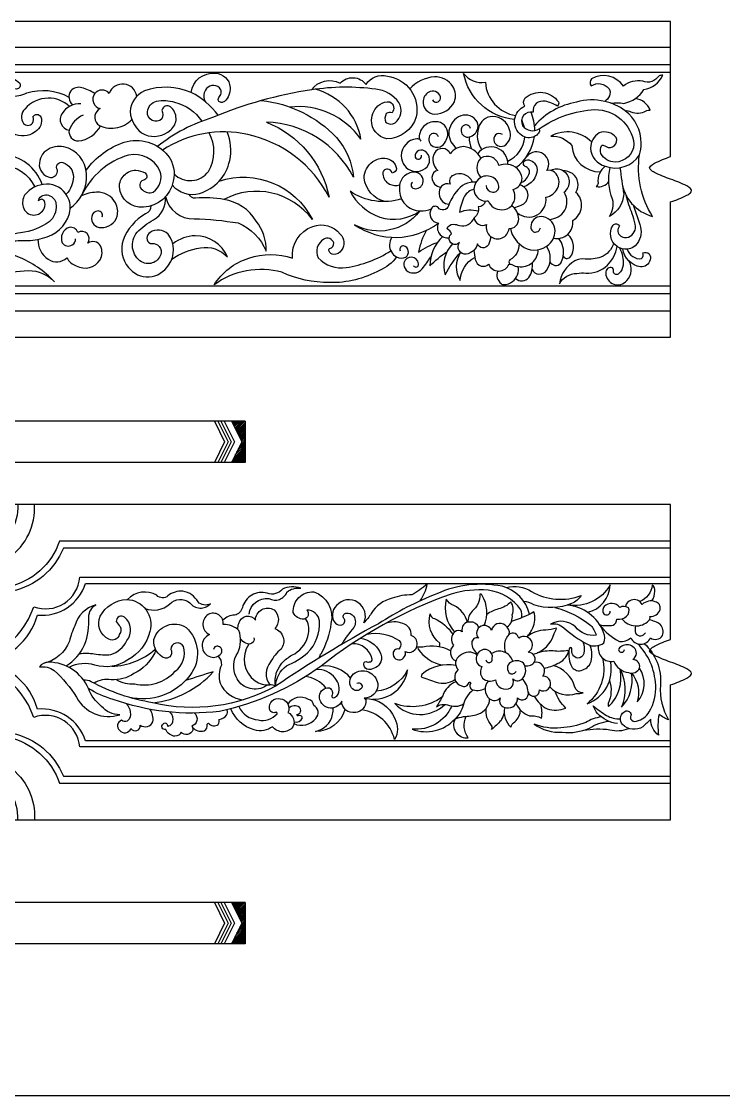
# Model space of a CAD drawing. Extents: x -66030 to 95157, y -13132 to 45879.
# Drawn here: x -49980 to -48867, y 1430 to 3132 of the extents above; entities that cross this region are included whole.
import ezdxf

# ---------------------------------------------------------------- set-up
doc = ezdxf.new("R2010")
doc.units = 0
doc.header["$LTSCALE"] = 100
doc.header["$MEASUREMENT"] = 0
for name, color, linetype in [('3', 11, 'CONTINUOUS'), ('4', 121, 'CONTINUOUS'), ('BH', 21, 'CONTINUOUS')]:
    doc.layers.add(name, color=color, linetype=linetype)

# ---------------------------------------------------------------- blocks, each defined once
blk = doc.blocks.new('A$C7E491CBE')
at = {"layer": '3'}
for points in [[(2450, 0), (2450, 214, 0.033865), (2475.6, 224.6, 0.043189), (2481.4, 228.7, 0.176583), (2483.3, 232, 0.176583), (2481.4, 235.3, 0.043189), (2475.6, 239.4, 0.033865), (2450, 250, -0.033865), (2424.4, 260.6, -0.043189), (2418.6, 264.7, -0.176583), (2416.7, 268, -0.176583), (2418.6, 271.3, -0.043189), (2424.4, 275.4, -0.033865), (2450, 286), (2450, 500)], [(2450, 40.9), (1121.2, 40.9, 0.172606), (1147, 116.8, 0.151147), (1223.6, 205.2, -0.177383), (1260.1, 250, -0.177383), (1223.6, 294.8, 0.151147), (1147, 383.2, 0.172606), (1121.2, 459.1), (2450, 459.1)], [(2450, 68.3), (1182.4, 68.3, 0.145583), (1191.6, 121.3, 0.140811), (1225.7, 141.2, 0.119568), (1273.3, 207.7, -0.062048), (1295.1, 250, -0.062048), (1273.3, 292.3, 0.119568), (1225.7, 358.8, 0.140811), (1191.6, 378.7, 0.145583), (1182.4, 431.7), (2450, 431.7)], [(2450, 80.4), (1198.6, 80.4, 0.155401), (1202.8, 110.3, 0.21807), (1293.8, 225.8, -0.191241), (1315.3, 250, -0.191241), (1293.8, 274.2, 0.21807), (1202.8, 389.7, 0.155401), (1198.6, 419.6), (2450, 419.6)], [(1497.2, 365.3, 0.209755), (1463.7, 378.3, 0.22705), (1426.7, 361.2, 0.36175), (1424.5, 338.6, 0.504282), (1438.6, 339.1, 0.244864), (1439.6, 349.1, -0.589341), (1452.2, 349.1, -0.359037), (1442.9, 325.2, -0.300473), (1408, 322.5, -0.488055), (1402.3, 339.1, -0.562011), (1363.4, 362.4, -0.250473), (1310.5, 368.4, -0.286479), (1303.8, 380.7, -0.53077), (1347.7, 385.7, -0.703955), (1374.4, 398, -0.494796), (1418.6, 402.3, -0.582582), (1413.3, 393, 0.018486), (1404, 394.1, 1.027094), (1404, 381.3, 0.11133), (1429.9, 386.7, -0.209867), (1496.5, 380.3)], [(1880.9, 391.6, -0.378208), (1926.2, 402.1, -0.476378), (1967.4, 400.1, -0.346466), (2001.2, 413.2, -0.211363), (2038.2, 391.1, -0.211363), (2046.8, 348.9, -0.329096), (2000.2, 314.1, -0.360263), (1976, 343.4, -0.236761), (1989.1, 368.6, -0.160488), (2004.9, 372.7, -0.492748), (2008.6, 355.3, 0.199162), (1999.5, 354, 0.261684), (1998.9, 339.9, 0.299022), (2013.6, 339.6, 0.375664), (2019.3, 371.4, 0.219131), (1982.9, 392.6, 0.07227), (1880.9, 391.6, 0.062271), (1724.3, 347.8, 0.093195), (1637, 302)], [(1690.1, 387.4, -0.40526), (1728.5, 418, -0.386802), (1752, 395.5, -0.236326), (1743, 373.2, -0.417224), (1733.3, 374.2, -0.234753), (1735.1, 381.4, 0.423953), (1735.1, 394.8, 0.483173), (1712.8, 391.3, 0.284916), (1713.1, 372.4, 0.284916)], [(2072.7, 375.9, 0.737959), (2085.3, 377.9, 0.295556), (2080.1, 387.4, 0.255894), (2069.2, 389.1, 0.298145), (2058.1, 374.5, 0.451227), (2076.1, 353.4, 0.284835), (2107.4, 372.6, 0.220402), (2105.1, 397, 0.260551), (2075.7, 412.2, 0.195619), (2036.6, 393.2)], [(2202.8, 344.8, -0.336042), (2122, 417.8, 0.279668), (2156.5, 403.7, 0.351889), (2204.3, 351, 0.439893)], [(2355.1, 370.6, -0.086344), (2375.9, 370.3, 0.214014), (2407.6, 392.3, 0.263697), (2437.4, 414.8, 0.07821), (2431.6, 414.1, -0.369362), (2405.7, 405.4, 0.220633), (2375.2, 397.6, 0.388352), (2324.5, 409.3, 0.325807), (2324, 398, -0.383615), (2352.5, 393.5, -0.200777), (2353.2, 382, -0.156232), (2345.5, 373.4)], [(1537.5, 385.7, 0.081947), (1517, 395.1, 0.266442), (1499.5, 390.3, 0.364717), (1502.2, 367.4, 0.32001)], [(1604.1, 381.6, 0.775739), (1560.4, 386.1, 0.475577), (1537.5, 385.7, 0.55843), (1546.2, 362.1, 0.504205), (1541.9, 337.3, 0.194924), (1570.4, 331.5, 0.16575), (1596.3, 344.5)], [(1733, 351.4, 0.118379), (1690.1, 387.4, 0.186928), (1616.1, 390.1, 0.280967), (1593.7, 357.5, 0.262089), (1616.6, 320.7, 0.283059), (1657.8, 328.1, 0.478651), (1657.5, 364.5, 0.55889), (1644, 359.3, -0.200507), (1644, 345.5, -0.687518), (1620.8, 356.8, -0.307833), (1635.5, 373.8, -0.13284), (1664.1, 371.9, -0.19288), (1707.1, 341.9)], [(1801.4, 374.6, -0.182777), (1920.5, 315.9, -0.158891), (1947.3, 253.2, 0.274222), (1809.4, 340.5, -0.256096), (1908.7, 221.7, 0.224362), (1779.8, 320.9, 0.201481), (1644.9, 296.2)], [(2241.7, 329.8, -0.141429), (2330.1, 360.5, -0.378914), (2391.9, 305.8, -0.402073), (2362.1, 277.3, -0.289123), (2339.6, 290.7, -0.214988), (2340.5, 303.1, -0.263235), (2343.1, 304.1, -0.071036), (2347.8, 301.7, 0.345173), (2360.8, 303.4, 0.303011), (2363.8, 316.4, 0.149965), (2351.5, 324.1, 0.154769), (2336.9, 323.4, 0.266955), (2323.2, 299.4, 0.331217), (2346.3, 270.7, 0.352338), (2400.6, 288.6, 0.068765), (2403.4, 307.2, 0.234258), (2377.9, 358.6, 0.101337), (2345.5, 373.4, 0.1279), (2300.7, 372.1, 0.173566), (2234.4, 334.8, 0.173566)], [(2377.9, 358.6, -0.232874), (2387.1, 356.6, 0.224646), (2411, 358.4, -0.162126), (2417.4, 359.3, 0.279895), (2394.1, 377.9)], [(1515.5, 369.4, 0.277493), (1485.7, 354.3, 0.536946), (1496.7, 327.7, 0.466256)], [(1519.3, 351.7, 0.198186), (1496.7, 327.7, 0.450825), (1511.7, 310.7, 0.257558), (1546.5, 334.7, 0.254353)], [(2082, 317.1, 0.661369), (2068.1, 318.9, 0.437967), (2073.7, 302.1, 0.288543), (2088.1, 303.3, 0.192091), (2097, 322.3, 0.414214), (2078.1, 341.2, 0.470416), (2051.8, 313.4)], [(2132.9, 330.4, 0.42515), (2123.6, 335.9, 0.376929), (2118.1, 326.6, 0.482648), (2131, 317.1, 0.27912), (2144.3, 330.5, 0.256662), (2141.4, 343.7, 0.375436), (2113.8, 348.8, 0.252641), (2098.3, 322.8, 0.230324), (2110.9, 299.2)], [(2183.4, 320.7, 0.36546), (2172.4, 320.2, 0.296593), (2170.3, 309.4, 0.493499), (2188.8, 304.6, 0.31393), (2194.9, 328.5, 0.325933), (2168.2, 349.5, 0.354202), (2145.6, 331.2, 0.243103), (2150.8, 296.8)], [(1660.3, 241, 0.292992), (1703.5, 227.6, 0.275345), (1751.3, 279.8, 0.155145), (1747.1, 325)], [(1663.3, 258.4, 0.459258), (1717.7, 262.4, 0.267275), (1718.6, 323.5)], [(2324.9, 308.9, 0.335662), (2260.1, 318.3, -0.241326), (2293.6, 303.4, 0.407497), (2338.7, 261.9, 0.407497)], [(1523.9, 264.5, -0.153898), (1584.1, 308.6, -0.311098), (1653.1, 287.7, -0.238113), (1661.8, 246.8, -0.338557), (1614.6, 205.5, -0.411987), (1576.5, 237.8, -0.42), (1602.7, 264.3, -0.126865), (1617.1, 260, -0.761404), (1614.5, 248.7, 0.673411), (1613.1, 233.4, 0.310779), (1630, 229.6, 0.333581), (1640.8, 263.5, 0.339272), (1591.2, 288.4, 0.214229), (1517, 224.9)], [(2054.5, 310.3, 0.32349), (2049.5, 313.9, 0.061516), (2047.6, 313.9, 0.385569), (2023.1, 287.3, 0.351766), (2041.8, 262.8, 0.179807), (2057.3, 265, 0.557421), (2063, 292.4, 0.289761), (2051, 295.8, 0.369821), (2045.1, 285.1, 0.408059), (2051.6, 281.8, 0.408059), (2055.1, 288.2)], [(1498.5, 204.1, 0.225814), (1524.5, 251.1, 0.325711), (1495.8, 299.2, 0.193316), (1467, 299, 0.291131), (1449.7, 275.6, 0.412808), (1467.6, 252.7, 0.423518), (1478.7, 264.4, -0.358878), (1478.7, 273.7, -0.298432), (1487, 276.6, -0.312419), (1503.8, 253.8, -0.173598), (1492.8, 226.8)], [(2149.5, 283.4, 0.248745), (2122.1, 301.8, 0.253473), (2100.8, 290.2, 0.651259), (2075.8, 291.2, 0.361953), (2081.2, 264.1, 0.354479), (2071.8, 252.6, 0.363662), (2085.8, 237.4)], [(2207.2, 196.9, 0.313904), (2238.4, 193.5, 0.313904), (2252.4, 221.6, 0.239774), (2270.8, 235.5, 0.342253), (2265.9, 261.4, 0.217269), (2254, 263.8, 0.92889), (2222.1, 286.3, 0.905732)], [(1454.3, 241.6, 0.305898), (1390.8, 289, 0.218713), (1360.2, 275.3, 0.325289), (1359.4, 238.7, 0.345598), (1386.1, 233.1, 0.314608), (1396.7, 248.2, 0.394525), (1390, 258.8, 0.403269), (1384.1, 254.8, -0.90204), (1373.3, 257.2, -0.373139), (1390.7, 272.7, -0.265554), (1442.7, 237.9)], [(1997.3, 214.5, -0.314524), (1964.4, 252.2, -0.248116), (1978, 277.9, -0.147104), (1997, 283.6, -0.330884), (2015.7, 267.1, -0.398133), (2008.8, 259.8, 0.384185), (2001.1, 265.9, 0.472474), (1993.9, 258.1, 0.276678), (2004.6, 242.4, 0.191558), (2020.5, 241)], [(2157.5, 240.1, 0.409428), (2168.2, 229.6, 0.481982), (2177.8, 239.1, 0.255704), (2168.7, 252.8, 0.231433), (2149.2, 253, 0.238373), (2138.4, 234.1, 0.392482), (2156.3, 215.5, 0.052112), (2160.7, 215.8, 0.294548), (2182.6, 201.6, 0.242819), (2197.8, 208.1, 0.183971), (2203.3, 222.7, 0.105826), (2200.3, 233.8, 0.349203), (2214.6, 251.7, 0.347003), (2192.1, 273.5, 0.129255), (2177.7, 271.9, 0.514385), (2149.5, 283.4, 0.419617), (2149.2, 253)], [(2213.3, 244.9, 0.244728), (2226.1, 260.2, 0.231468), (2225, 266.6, 0.132524), (2219.5, 270.3, -0.416961), (2217.6, 277.4, -0.329431), (2225.3, 280.6, -0.352245), (2238.3, 265.3, -0.328002), (2217, 238.2, -0.328002)], [(2372.5, 247.4, 0.308176), (2421.3, 191.1, -0.177056), (2400.6, 288.6)], [(2041.1, 245.5, 0.310436), (2039.1, 239.1, 0.324482), (2045.4, 234.9, 0.388075), (2058, 246.4, 0.449061), (2041.2, 261.2, 0.400479), (2020.2, 234.5, 0.417587), (2053.2, 199.9, 0.107655), (2070.9, 203.2)], [(2136.2, 245.7, 0.421167), (2105.3, 256.2, 0.454814), (2100.9, 242.3, 0.288072), (2086.9, 238.9, 0.388338), (2088.5, 214.8, 0.190203), (2099, 210.5)], [(2257.4, 186.4, 0.255324), (2282.2, 200.8, 0.275103), (2281.3, 229.5, 0.566487), (2278.7, 263.7, 0.240235), (2260.2, 263.9)], [(2264.5, 156.8, 0.248966), (2287.1, 162.7, 0.248966), (2294.8, 184.7, 0.506287), (2300, 229.2, 0.39257), (2294.6, 258.9, 0.138478), (2278.7, 263.7)], [(2346.3, 270.7, 0.263348), (2335.1, 243.9, -0.102979), (2332.1, 238.4, 0.307013), (2352.1, 246.5, 0.307013)], [(2369.7, 268.4, 0.005582), (2375.6, 226.4, -0.252846), (2353.1, 191.1, 0.203581), (2358.1, 218.2, -0.155125), (2354.3, 268.5)], [(1393.5, 149.8, -0.067149), (1423.7, 152.8, 0.088336), (1454.8, 156.8, 0.280304), (1497.4, 195.7, 0.213829), (1493.6, 223.2, 0.29063), (1460.8, 242.2, 0.223376), (1426.3, 224.9, 0.190673), (1424, 206.3, 0.339882), (1441, 193.2, 0.285162), (1457.5, 203.7, 0.203136), (1457.3, 216.1, 0.528548), (1448.4, 215.6, -0.157611), (1449.6, 219.4, -0.407134), (1466.5, 223.5, -0.330478), (1476.1, 208.7, -0.236274), (1465.4, 182.5, -0.121002), (1419.9, 165, 0.101386), (1403.2, 160.8, 0.101386)], [(1734.6, 247.1, -0.370783), (1882.3, 186.1, 0.373365), (1742.2, 217.8, 0.373365)], [(2142, 245.5, 0.270519), (2110.2, 230.2, 0.095038), (2098.1, 207.9, -0.615046), (2081.4, 205.1, 0.550272), (2070.9, 203.2, 0.547076), (2081.9, 180.4, 0.276136), (2083.6, 163.6, 0.276136), (2099.1, 157.2)], [(2224.1, 224.6, 0.362538), (2210.9, 240.7, 0.362538)], [(1549.3, 190.2, 0.489145), (1543, 199.8, 0.377535), (1532.7, 190.9, 0.494993), (1547.9, 173.6, 0.349411), (1572.8, 191.3, 0.196399), (1570.2, 212.6, 0.305333), (1540.1, 229.3, 0.116531), (1516.3, 223.6)], [(1626.6, 207.7, -0.306271), (1617.8, 195, 0.170756), (1582.3, 153.7, 0.261932), (1590.9, 110.3, 0.53086), (1654.3, 114.1, 0.342496), (1653.7, 162.9, 0.352202), (1625.2, 165.6, 0.611479), (1625.6, 148, -0.177484), (1636.8, 146, -0.276156), (1642.6, 133.4, -0.515847), (1611.8, 119, -0.452192), (1604.5, 166, -0.067619), (1630.6, 185.7, 0.298422), (1649.6, 222.5, 0.298422)], [(1649.6, 222.5, 0.356732), (1694.8, 187.3, -0.036622), (1764.8, 180.7, -0.196882), (1809.1, 136.1, 0.181087), (1793.2, 183.8, 0.22499), (1742.2, 217.8, 0.065241), (1697.1, 220, -0.356926), (1687.1, 226.4)], [(2023.6, 218.8, -0.113237), (1981.4, 215.6, -0.118104), (1942, 231, 0.185171), (1989.1, 189.8, 0.230813), (2053.2, 199.9, 0.230813)], [(2138.4, 234.1, 0.216198), (2123.4, 223.1, 0.080722), (2115.4, 197.7, -0.092232), (2130.1, 201.5, -0.060408), (2145.4, 199.8)], [(2390.4, 209.4), (2401.3, 178.1, -0.240866), (2397, 148, -0.404712), (2365.1, 143.4, -0.400217), (2358.7, 177.4, -0.503992), (2369.1, 176, 0.470796), (2371.2, 159.7, 0.221307), (2383.2, 158.1, 0.360787), (2394, 179, 0.02112), (2389.1, 195.1, -0.02368), (2379.6, 224.3)], [(2156.3, 215.5, -0.407981), (2145, 206.5, -0.326877), (2138.5, 189.1, 0.502233), (2158.3, 178.2, 0.298284), (2164.6, 159.4, 0.581413), (2194, 171.7, 0.423655), (2209.2, 187, 0.254275), (2197.8, 208.1)], [(2052.2, 199.2, -0.368098), (1949.3, 177.9, 0.320055), (2081.9, 180.4, 0.320055)], [(2164.6, 159.4, -0.117743), (2161.2, 146.1, -0.650451), (2143.9, 147.9, -0.321176), (2126.2, 131.3, -0.294868), (2114.8, 136.9, -0.294868), (2115.3, 149.6, -0.330388), (2104.2, 147.7, -0.315747), (2099.1, 157.2, -0.196002), (2102.5, 163.4, 0.286773), (2095.8, 171.2, -0.405479), (2105.9, 178.6, -0.102972), (2115.3, 176.5, 0.187127), (2129.3, 178.3, 0.164907), (2138.5, 189.1, 0.164907)], [(2196.1, 171.8, 0.208016), (2218, 141.7, 0.317426), (2257, 146.6, 0.266051), (2266.5, 171.9, 0.342043), (2244.8, 191, 0.414214), (2228.5, 174.7, 0.256455), (2231.4, 167.7, 0.272893), (2237.7, 166.5, 0.296646), (2243.6, 173.2)], [(1447.5, 154.9, 0.264551), (1463.9, 123.1, 0.344214), (1493.3, 125.5, 0.186116), (1508.1, 112.7, 0.385819), (1546.1, 122.1, 0.247055), (1546.5, 144.4, 0.43614), (1526.6, 148.9, 0.805694), (1510.6, 165.8, 0.370846), (1497, 173.8, 0.43187), (1485.9, 149.5, 0.412863), (1501.9, 146, 0.260329), (1507.1, 155.5)], [(2015.6, 126.9, -0.141287), (1988.8, 105.6, -0.131141), (1909.6, 86.2, -0.106516), (1834.1, 102.5, 0.230853), (1726.5, 82.5, -0.175263), (1781.5, 124.9, -0.165158), (1850.9, 125, -0.350688), (1882.8, 175, -0.330995), (1926.6, 163.1, -0.362097), (1928.5, 137.5, -0.22463), (1915.8, 130.5, -0.295661), (1908.7, 135.9, -0.394619), (1909.7, 140.5, 0.380484), (1916.4, 149, 0.491497), (1900.3, 154.8, 0.39506), (1891.5, 125.5, 0.245746), (1936.1, 109.9, 0.098508), (2006.6, 136.4, 0.136113)], [(1659.3, 123, -0.111236), (1704.9, 141.4, -0.25305), (1747.8, 126.8, 0.299045), (1696.7, 160.4, 0.16281), (1661.4, 147.8, 0.16281)], [(2008.2, 158, 0.134627), (2004.5, 145.9, 0.270429), (2015.6, 126.9, 0.212283), (2030.2, 126.5, 0.650205), (2026.8, 144.4, 0.568329), (2021.4, 136.8, 0.485808)], [(2063.2, 169.2, 0.091144), (2050.7, 134.7, -0.06894), (2080.6, 149.9)], [(2088.8, 159.1, 0.20791), (2068.4, 112.8, -0.045636), (2095.5, 135.1, -0.045636)], [(2258.9, 119.3, 0.545993), (2275.8, 117, 0.093011), (2279.9, 128, 0.213493), (2272.8, 156.2)], [(2279.9, 128, 0.460342), (2290.4, 126.1, 0.39827), (2287.1, 162.7)], [(2104.2, 147.7, 0.268247), (2092.6, 98.6, -0.0657), (2117.1, 134.1, 0.051287)], [(2138.3, 137.3, 0.043317), (2140.5, 123, 0.290708), (2149.8, 112.5, 0.250267), (2161.6, 115.2, 0.67793), (2193.9, 115.6, -0.141918), (2199.5, 114.5, 0.125185), (2208.6, 111.5, 0.453776), (2240.3, 138.4, 0.453776)], [(2209.8, 147.9, -0.290504), (2195.4, 122.5, 0.362048), (2194.8, 115.6, 0.283572)], [(2230.5, 107, 0.277656), (2241.4, 99.7, 0.267805), (2253.3, 105.5, 0.311246), (2253.5, 143.8)], [(2359.5, 149, -0.244753), (2339.4, 126.5, -0.10343), (2314.7, 123.5, 0.134918), (2298.1, 120.8, 0.229389), (2273.7, 84.2, -0.264587), (2301.3, 100.9, -0.074621), (2315.8, 101.2, 0.211206), (2349.7, 113.9, 0.159901), (2365.1, 143.4, 0.17834)], [(2369.3, 141, -0.130692), (2374.9, 113.7, -0.153132), (2368.1, 100.5, -0.547115), (2359.5, 102.5, 0.173293), (2358, 109.7, 0.576471), (2347.3, 101.1, 0.702878), (2380.5, 89.6, 0.349162), (2383.6, 120.8, 0.36717)], [(2381.3, 139.2, 0.364408), (2404, 124.2, 0.305506), (2405.8, 133.5, -0.2928), (2415.9, 131.6, -0.249496), (2417.5, 122.3, -0.39137), (2402.1, 111.1, -0.322122), (2374.2, 139.5)], [(1415.6, 127.2, 0.133349), (1364.5, 134.5, 0.129841), (1316.7, 114.9, -0.191306), (1271.4, 114.1, -0.105739), (1267.3, 110, 0.16445), (1295.5, 92, 0.147007), (1329, 92.5, -0.036975), (1432.4, 105.3, -0.205972), (1473.7, 87.6, 0.105828), (1415.6, 127.2, 0.105828)], [(2042.7, 113, 0.387119), (2048, 111, 0.298954), (2050.4, 116.1, 0.837144), (2027.4, 117.8, 0.480044), (2042.8, 101.5, 0.247906), (2056.4, 108.3, 0.03628), (2070.2, 127.3, 0.040591)], [(2117.1, 134.1, 0.29315), (2116.7, 89.3, -0.272206), (2139.8, 126.1)], [(2175.6, 104.6, 0.315009), (2181.2, 84.7, 0.204326), (2185.9, 83.1, 0.171415), (2199.4, 87.8, 0.287873), (2208.6, 111.5)], [(2204.4, 92.9, 0.443699), (2225.2, 94.3, 0.184124), (2230.9, 118)]]:
    blk.add_lwpolyline(points, format="xyb", dxfattribs=at)
blk.add_lwpolyline([(2241.7, 329.8, -0.301285), (2240.6, 322.9, -0.155236), (2234.1, 317.7, -0.291072), (2213.6, 319.9, -0.589672), (2219.1, 366, -0.393928), (2219.7, 378.8, -0.449512), (2272.2, 372.6, -0.356794), (2270.5, 365.8, 0.092522), (2251.2, 373.7, 0.212921), (2237, 370, 0.268152), (2232.3, 356.1, 0.295967), (2217, 350.9, 0.295967), (2215.5, 334.7, 0.182029), (2227.7, 327.3, 0.182029)], format="xyb", close=True, dxfattribs=at)
for centre, radius, start, end in [((1861.5, 296.7), 99.2, 9.6229, 75.1267), ((1860, 244.1), 121, 34.8795, 96.4248), ((2171.3, 322), 48, 11.7647, 27.2561), ((2161.3, 327.5), 73.4, 359.8448, 23.3723), ((2170.7, 314.7), 39.8, 176.5739, 204.6528), ((2171.3, 322), 48, 295.2612, 353.8017), ((2161.3, 327.5), 73.4, 306.3617, 352.3714), ((2165.5, 274.6), 26.6, 357.82, 143.1789), ((2207.2, 224.6), 16.9, 290.0822, 0.4807), ((2185.1, 274.4), 71.3, 283.3936, 293.0766)]:
    blk.add_arc(centre, radius, start, end, dxfattribs=at)
at = {"layer": '4'}
blk.add_lwpolyline([(2450, 500), (0, 500), (0, 0), (2450, 0)], dxfattribs=at)
blk = doc.blocks.new('A$C4CCE1407')
at = {"layer": '3'}
for p, q in [((0, 65.3), (0, 0)), ((1101.2, 65.3), (0, 65.3)), ((21.6, 65.3), (5.3, 32.6)), ((32.8, 65.3), (16.5, 32.6)), ((38.4, 65.3), (22.1, 32.6)), ((43, 65.3), (26.7, 32.6)), ((48.6, 65.3), (32.3, 32.6)), ((1058.2, 65.3), (1052.6, 65.3)), ((1052.6, 65.3), (1068.9, 32.6)), ((1058.2, 65.3), (1074.5, 32.6)), ((1068.4, 65.3), (1062.8, 65.3)), ((1062.8, 65.3), (1079.1, 32.6)), ((1068.4, 65.3), (1084.7, 32.6)), ((1101.2, 65.3), (1079.6, 65.3)), ((1079.6, 65.3), (1095.9, 32.6)), ((1101.2, 65.3), (1101.2, 0)), ((5.3, 32.6), (21.6, 0)), ((16.5, 32.6), (32.8, 0)), ((22.1, 32.6), (38.4, 0)), ((26.7, 32.6), (43, 0)), ((32.3, 32.6), (48.6, 0)), ((1068.9, 32.6), (1052.6, 0)), ((1074.5, 32.6), (1058.2, 0)), ((1079.1, 32.6), (1062.8, 0)), ((1084.7, 32.6), (1068.4, 0)), ((1095.9, 32.6), (1079.6, 0)), ((0, 0), (21.6, 0)), ((1101.2, 0), (0, 0)), ((32.8, 0), (38.4, 0)), ((43, 0), (48.6, 0)), ((1058.2, 0), (1052.6, 0)), ((1068.4, 0), (1062.8, 0)), ((1101.2, 0), (1079.6, 0))]:
    blk.add_line(p, q, dxfattribs=at)
at = {"layer": 'BH'}
for p, q in [((0, 63.9), (1.3, 65.3)), ((0, 58.8), (6.4, 65.3)), ((0, 61.4), (3.9, 65.3)), ((0, 56.3), (9, 65.3)), ((0, 53.8), (11.5, 65.3)), ((0, 51.2), (14, 65.3)), ((0, 48.7), (16.6, 65.3)), ((0, 46.1), (19.1, 65.3)), ((0, 43.6), (21.5, 65.1)), ((0, 41), (19, 60)), ((0, 38.5), (16.4, 54.9)), ((1080, 64.6), (1080.6, 65.3)), ((1080.8, 62.9), (1083.2, 65.3)), ((1081.7, 61.2), (1085.7, 65.3)), ((1082.5, 59.5), (1088.3, 65.3)), ((1083.3, 57.8), (1090.8, 65.3)), ((1084.2, 56.1), (1093.4, 65.3)), ((1085, 54.4), (1095.9, 65.3)), ((1085.9, 52.7), (1098.4, 65.3)), ((1086.7, 51), (1101, 65.3)), ((1087.6, 49.3), (1101.2, 62.9)), ((1088.4, 47.6), (1101.2, 60.4)), ((1089.3, 45.9), (1101.2, 57.8)), ((1090.1, 44.2), (1101.2, 55.3)), ((1091, 42.5), (1101.2, 52.8)), ((0, 35.9), (13.9, 49.8)), ((0, 33.4), (11.3, 44.7)), ((0, 30.8), (8.8, 39.6)), ((0, 28.3), (6.2, 34.5)), ((1091.8, 40.8), (1101.2, 50.2)), ((1092.7, 39.1), (1101.2, 47.7)), ((1093, 26.7), (1101.2, 34.9)), ((1093.5, 37.4), (1101.2, 45.1)), ((1094.4, 35.7), (1101.2, 42.6)), ((1095.2, 34), (1101.2, 40)), ((1095.5, 31.8), (1101.2, 37.5)), ((0, 25.7), (5.8, 31.6)), ((0, 23.2), (6.7, 29.9)), ((0, 20.7), (7.5, 28.2)), ((0, 18.1), (8.4, 26.5)), ((0, 15.6), (9.2, 24.8)), ((0, 13), (10.1, 23.1)), ((0, 10.5), (10.9, 21.4)), ((0, 7.9), (11.8, 19.7)), ((0, 5.4), (12.6, 18)), ((1080.2, 1.2), (1101.2, 22.2)), ((1081.6, 0), (1101.2, 19.7)), ((1082.8, 6.3), (1101.2, 24.8)), ((1084.1, 0), (1101.2, 17.1)), ((1085.3, 11.4), (1101.2, 27.3)), ((1087.9, 16.5), (1101.2, 29.8)), ((1090.4, 21.6), (1101.2, 32.4)), ((0, 2.8), (13.5, 16.3)), ((0, 0.3), (14.3, 14.6)), ((2.3, 0), (15.2, 12.9)), ((4.8, 0), (16, 11.2)), ((7.3, 0), (16.8, 9.5)), ((9.9, 0), (17.7, 7.8)), ((12.4, 0), (18.5, 6.1)), ((15, 0), (19.4, 4.4)), ((17.5, 0), (20.2, 2.7)), ((20.1, 0), (21.1, 1)), ((1086.7, 0), (1101.2, 14.6)), ((1089.2, 0), (1101.2, 12)), ((1091.7, 0), (1101.2, 9.5)), ((1094.3, 0), (1101.2, 6.9)), ((1096.8, 0), (1101.2, 4.4)), ((1099.4, 0), (1101.2, 1.8))]:
    blk.add_line(p, q, dxfattribs=at)
blk = doc.blocks.new('A$C50BB75EE')
at = {"layer": '3'}
for points in [[(1415.4, 500, -0.167984), (1403.6, 456, -0.193152), (1366.5, 428.8, -0.122989), (1349.1, 430.4, -0.195114), (1332.2, 398.3, -0.459401), (1254.8, 398.3, -0.474096), (1261.9, 420.1, 0.702669), (1280.4, 417.9, 0.360865), (1281.5, 446.2, 0.356179), (1236.3, 448.9, 0.44709), (1237.3, 367.2, 0.519029), (1369.3, 409.7, 0.218057), (1402, 415.7, 0.257957), (1441.8, 500, 0.257957)], [(2450, 0), (2450, 214, 0.033865), (2475.6, 224.6, 0.043189), (2481.4, 228.7, 0.176583), (2483.3, 232, 0.176583), (2481.4, 235.3, 0.043189), (2475.6, 239.4, 0.033865), (2450, 250, -0.033865), (2424.4, 260.6, -0.043189), (2418.6, 264.7, -0.176583), (2416.7, 268, -0.176583), (2418.6, 271.3, -0.043189), (2424.4, 275.4, -0.033865), (2450, 286), (2450, 500)], [(2450, 441.9), (1481.8, 441.9, -0.261651), (1399.7, 368.8, -0.394182), (1232.8, 313.2, -0.349511), (1185, 294.6, -0.224628), (1149, 250, -0.224628), (1185, 205.4, -0.349511), (1232.8, 186.8, -0.394182), (1399.7, 131.2, -0.261651), (1481.8, 58.1), (2450, 58.1)], [(2450, 430.7), (1487.7, 430.7, -0.251887), (1406.4, 362.6, -0.277117), (1321.3, 296.2, -0.107167), (1235.1, 302, -0.239286), (1189.1, 283.6, -0.243273), (1187.3, 269.4, -0.087591), (1167.7, 250, -0.087591), (1187.3, 230.6, -0.243273), (1189.1, 216.4, -0.239286), (1235.1, 198, -0.107167), (1321.3, 203.8, -0.277117), (1406.4, 137.4, -0.251887), (1487.7, 69.3), (2450, 69.3)], [(2450, 115.5), (1513.8, 115.5, 0.493216), (1440.7, 162.4, 0.339277), (1311.5, 250, 0.339277), (1440.7, 337.6, 0.493216), (1513.8, 384.5), (2450, 384.5)], [(2450, 125.3), (1522.8, 125.3, 0.354536), (1446.7, 175.4, 0.313817), (1357.5, 250, 0.313817), (1446.7, 324.6, 0.354536), (1522.8, 374.7), (2450, 374.7)], [(2226.2, 325.8, 0.283729), (2182.8, 370.1, 0.155351), (2079.6, 358.3, 0.048184), (1987.1, 310.9, 0.024456), (1823.8, 211.7, -0.18502), (1629.4, 185.5, -0.08079), (1531.8, 219, 0.136777), (1520, 221.2)], [(2214.3, 320.4, 0.097751), (2212.7, 332.8, 0.216522), (2160.7, 364, 0.093235), (2102.3, 357.9, 0.083012), (1896.1, 243.4, -0.103209), (1735.2, 171.8, -0.116071), (1566.4, 191, -0.064462), (1527.5, 208)], [(1617.1, 335.1, 0.284052), (1656.1, 342, -0.376961), (1688, 344.2, 0.468322), (1720.8, 342.6, -0.335247), (1701.1, 345.3, 0.228827), (1677.2, 362.5, 0.189769), (1653.5, 355, -0.405513), (1635.8, 355.9, 0.347174), (1589.5, 349.3)], [(1781.9, 326, -0.406244), (1813.4, 351, 0.47671), (1841.9, 361, -0.204199), (1863.8, 367.1, 0.215672), (1834.9, 365.4, -0.320332), (1810.8, 359.3, 0.415457), (1771.4, 336.5, -0.285715), (1759.1, 324.3, 0.200976), (1740.4, 316.5, 0.200976)], [(1823.8, 211.7, -0.209834), (1841.2, 244.3, 0.091169), (1874.5, 264.5, 0.219261), (1893.4, 315.2, 0.402715), (1873.6, 332.3, -0.588543), (1869.1, 318.3, -0.336831), (1852, 328.7, -0.449504), (1884.4, 361.4, -0.390156), (1911.8, 311.2, -0.095787), (1895.6, 262.7)], [(2053.3, 347.1, 0.092735), (2064.3, 373.5, -0.036196), (2040, 356.4, 0.098729), (2008.9, 351.2, 0.2035), (1975.5, 327.2, -0.057876), (1964, 312.2, 0.868235), (1920.8, 339.7, 0.411254), (1918.7, 311.5, 0.268137), (1928.8, 309.1, 0.568803), (1932.3, 319.2, -0.558194), (1935.4, 327.6, -0.268022), (1947.6, 322.7, -0.299889), (1948, 304.9, 0.040055), (1928.1, 277.6, 0.040055)], [(2154.6, 308.1, 0.245966), (2151.2, 355.7, 0.438914), (2147.5, 357.8, -0.24612), (2135.3, 330.5, 0.189375), (2128.5, 313.3)], [(2189.4, 368, -0.227327), (2229.6, 361.8, 0.223402), (2308.4, 355.4, -0.147603), (2293.1, 343, -0.181855), (2233.1, 340.7, 0.100589), (2217.3, 346.2, 0.100589)], [(2318.3, 329, 0.345568), (2354.2, 372.3, -0.316532), (2287, 340.7)], [(2420.1, 346.9, 0.137355), (2425.1, 362.6, 0.285671), (2420.9, 371.9, -0.258659), (2401.3, 345.8)], [(1492.1, 243.9, 0.138739), (1521.4, 277.2, 0.107165), (1528, 321.6, -0.243145), (1539.1, 340.8, 0.260693), (1505.7, 307.5, 0.04606), (1497.2, 283.2, -0.256679), (1456.1, 247.8)], [(1513.2, 263.6, -0.064964), (1536.7, 263.1, 0.066988), (1563, 261.9, 0.203433), (1588.5, 284, 0.403046), (1584.8, 321.3, 0.647667), (1571.6, 314.2, 0.022982), (1577.8, 306.2, -0.31644), (1576.2, 293.9, -0.522278), (1559.9, 286.5, -0.41054), (1546, 322.6, -0.256782), (1588.2, 349.4, -0.488475), (1624.6, 298.5, -0.215892), (1590.1, 253.6, -0.227375), (1537.7, 245.2, 0.195718), (1496.6, 241.7, 0.195718)], [(2128, 313.2, 0.221606), (2106.7, 339.5, -0.162228), (2094.3, 349.8, 0.24965), (2107.5, 297.7, 0.24965)], [(2191, 305.8, 0.285107), (2199, 324.9, 0.247589), (2196.7, 345.5, -0.15073), (2177.3, 334.4, 0.079639), (2158.8, 325.7, 0.079639)], [(2337.4, 309.4, 0.118546), (2358.7, 308.7, 0.332135), (2364.5, 318.2, 0.236546), (2380.3, 322.9, 0.34664), (2383, 336.1, 0.31101), (2369.4, 336.4, 0.476786), (2344.8, 338, 0.461162), (2345.7, 325.3, 0.557172), (2354.1, 330.6)], [(2372.9, 318.7, 0.457898), (2415.5, 315.8, 0.214372), (2417.2, 322.2, 0.353956), (2433.2, 333.4, 0.437199), (2425.7, 345.7, 0.278866), (2404.9, 341.5, 0.375066), (2387.6, 348.1, 0.333002), (2378.7, 338.1)], [(1823.8, 211.7, 0.312665), (1806.2, 210.6, -0.426351), (1761.5, 226.5, -0.256739), (1764, 264.9, 0.210185), (1765.7, 300.3, 0.197102), (1741, 309.5, 0.626446), (1717.2, 325.3, 0.595997), (1719.3, 293.6, 0.709169), (1721, 258.2, 0.309284), (1737.7, 263.6, 0.465283), (1735.2, 274, 0.594041), (1725.6, 269.9)], [(1764.2, 301.6, -0.078297), (1765.6, 311.4, -0.652443), (1792.3, 316.3, -0.593468), (1821.6, 332.8, -0.420687), (1822.7, 303.2, -0.516966), (1832.6, 270.7, 0.099226), (1816.1, 250.2, 0.350527), (1814.8, 214)], [(2083.2, 274.4, 0.15287), (2084.4, 280, -0.298591), (2068.9, 326.4, 0.336972), (2075.8, 319, -0.148003), (2104.7, 294.2)], [(2222, 289.9, 0.105759), (2231.5, 304.2, 0.192143), (2233.2, 329.5, -0.045206), (2197.7, 314.2)], [(2266.6, 336.6, -0.105284), (2323.5, 308.2, -0.109829), (2331.9, 292.7, -0.268198), (2299.2, 305.8, 0.32863), (2259.5, 310.1, -0.261486), (2280.7, 304.2, 0.049006), (2318, 278.2, 0.275211), (2344.3, 280.4, 0.175825), (2343.8, 296.9, 0.288111), (2285.9, 340.4)], [(1571.9, 222.1, 0.156426), (1600.8, 215.6, 0.272718), (1664.9, 235.4, 0.322274), (1677.9, 274.9, 0.753616), (1657.9, 270.2, -0.60989), (1649.5, 256.1, -0.359415), (1631.3, 286, -0.496809), (1682.2, 305.1, -0.388488), (1688.4, 229, -0.301716), (1591.1, 194.5, -0.301716)], [(1823.8, 211.7, -0.258716), (1838.1, 252.3, -0.090131), (1854.3, 263.1, 0.2052), (1876.3, 295.4, 0.192231), (1871.5, 319.2, 0.192231)], [(1969.1, 294.4, -0.20657), (2019.7, 284.1, -0.437428), (2019.1, 270.7, 0.540265), (2010.3, 262, 0.662956), (2026.6, 256.6, 0.304176), (2029.6, 266.9, 0.571422), (2048.2, 278.1, 0.346503), (2039, 292.3, 0.364766), (2025.5, 311.2, 0.201363), (1997.2, 310.7, 0.201363)], [(2146, 304.6, 0.347909), (2132.6, 313.5, 0.550346), (2119.8, 298, 0.339935), (2107.9, 298, 0.411325), (2106.1, 276.7, 0.537158), (2109.6, 251.8)], [(2194.4, 294.1, 0.298164), (2188, 308.3, 0.584307), (2166.3, 300.3, 0.410459), (2149.8, 307.1, 0.508158), (2145.5, 287.8, 0.566306), (2135.1, 280.7, 0.273406), (2144.2, 263.5, 0.273406)], [(2337.4, 309.4, 0.116269), (2368.8, 282.7, 0.202235), (2387.1, 288.7, 0.666807), (2418, 288.4, 0.419036), (2437.2, 292, 0.255568), (2433.6, 310, 0.064914), (2416.3, 317.1)], [(2394.5, 307.4, 0.144003), (2394.5, 295.8, 0.577779), (2410.1, 296.6, 0.577779)], [(2219.2, 244.2, 0.317982), (2234.6, 250.9, 0.52355), (2224.2, 265.6, 0.323835), (2230.8, 280.7, 0.520022), (2209.3, 288, 0.55187), (2194.4, 294.1, 0.316227), (2188.9, 264.7, 0.316227)], [(2231.8, 262.6, 0.279467), (2265.4, 295.3, 0.025638), (2269.3, 303.9, -0.05154), (2252.2, 300.6, 0.179509), (2222, 289.9)], [(1789.8, 288.6, -0.682179), (1777, 279.8, -0.123026), (1768.6, 286.7, -0.123026)], [(1781.6, 278.3, 0.400708), (1791.6, 220.2, 0.173504), (1814.8, 214, 0.173504)], [(1958.5, 287.8, -0.23739), (1989.3, 266.4, -0.199958), (1990.9, 250.2, -0.271332), (1971.7, 238.2, -0.363331), (1963.9, 245.5, -0.528598), (1967.4, 251, 0.234134), (1972.8, 250.2, 0.47386), (1977.1, 254.7, 0.366923), (1945.2, 279.2, 0.366923)], [(2101.2, 268, 0.181502), (2057.2, 273.9, -0.130518), (2049.5, 274.4, 0.049925), (2049.8, 270.4, 0.186273), (2088.3, 245.1, 0.186273)], [(2311, 282.3, -0.136235), (2312.4, 263.6, -0.307116), (2302.9, 256.3, -0.445763), (2293.6, 271.1, 0.901647), (2289.3, 271.3, 0.153818), (2292, 245.5, 0.349738), (2305.5, 236.4, 0.229537), (2322.7, 247.6, 0.181476), (2322.4, 276.6, 0.229414)], [(2335.8, 276.4, 0.54675), (2360.1, 251.4, 0.275448), (2383.4, 233.3, 0.377798), (2400.9, 240.7, 0.478874), (2389.9, 254, 0.210469), (2396, 263.9, 0.363493), (2383.4, 277.2, 0.277435), (2367.7, 271, 1.098804), (2376.7, 269.9)], [(2417.6, 250, 0.086902), (2398.1, 278.9)], [(2408.4, 279.2, -0.112674), (2428.4, 250, -0.112674)], [(1564.8, 243.4, 0.174569), (1632.9, 270.2, -0.245044), (1632.6, 264.6, -0.159091), (1599.6, 231.7, -0.162127), (1563.3, 222, 0.17616), (1536.3, 216.7, 0.17616)], [(1732.8, 259.4, -0.228364), (1738.1, 245.3, 0.156698), (1736, 216.9, 0.269294), (1772.6, 190.2, 0.269294)], [(2143.1, 261.5, 0.354469), (2116.6, 260.5, 0.518138), (2113.5, 238.1, 0.615612), (2118.4, 212.4, 0.500371), (2130.4, 217.7, -0.457231), (2133.3, 217.1, 0.411707), (2134.1, 207.2, 0.255721), (2156.1, 208.4, 0.255721)], [(2157.3, 253.7, 1.045467), (2167.3, 255.6, 0.369289), (2160.3, 269.1, 0.402026), (2143.8, 262.6, 0.508687), (2150.8, 242.9, 0.292245), (2151.9, 224.5, 0.296617), (2172.7, 221.8, 0.549223), (2196.8, 209.3, 0.309171), (2200.1, 223.4, 0.447185), (2216, 224.7, 0.318204), (2217.1, 248.5, 0.319077), (2196, 249.3, 0.504056), (2195.5, 232, 0.415987), (2205.2, 235.6)], [(2249.8, 240, 0.061935), (2270.3, 247.7, 0.224094), (2288.4, 266.4, 0.394818), (2287.3, 268.5, -0.089221), (2263.6, 267.8, 0.072019), (2238.6, 264.7, 0.072019)], [(2342.2, 256.2, -0.289328), (2317.5, 184, 0.37667), (2354.7, 251, 0.37667)], [(2109.6, 244.4, 0.23045), (2056, 230.6, 0.086371), (2054.5, 226.6, 0.017223), (2078.5, 218.2, 0.238526), (2108.3, 222.5, 0.238526)], [(2224, 203.1, 0.945528), (2242.2, 206.1, 1.377041), (2247.3, 227.6, 0.703596), (2233.7, 249.6, 0.703596)], [(2258.5, 210.6, 0.300133), (2300.9, 200.2, 0.065444), (2311.4, 201.3, -0.33842), (2298.3, 210.5, 0.262571), (2264, 244.7, 0.262571)], [(2353.3, 221, -0.173213), (2351.2, 184.2, 0.184246), (2351.7, 179.4, 0.255684), (2370, 238.6, 0.255684)], [(2370, 238.6, -0.216047), (2372.2, 178.5, 0.24302), (2387.8, 232.5, 0.242366)], [(2428.4, 250, -0.117963), (2433.7, 213.3, 0.155448), (2446.8, 158.3, -0.048457), (2431.6, 167.2, 0.089529), (2431, 134.2, -0.241189), (2418.5, 159.5, -0.01906), (2406.1, 147.6, -0.345837), (2373.8, 150.9, -0.455985), (2375.9, 170.8, -0.612233), (2387.2, 167, 0.129732), (2386.5, 160, 0.352614), (2396.1, 156.5, 0.216877), (2416.1, 171.4, 0.156658), (2426.3, 213.3, 0.09426), (2417.6, 250)], [(2387.8, 232.5, -0.258439), (2397.2, 187, 0.340749), (2400.7, 240.3, 0.329255)], [(1629.4, 185.5, 0.184215), (1725.1, 234.5, 0.007879), (1681.3, 220.7)], [(1903.9, 208.9, 0.185756), (1872, 227.2)], [(1953, 216.7, -0.687889), (1960.6, 209.3, -0.548411), (1944.3, 209.3, -0.423319), (1950.2, 233.2, -0.562608), (1986.1, 212.9, -0.397555), (1964.4, 193, -0.236068), (1967, 190, -0.433296), (1950.4, 170.3, -0.482292), (1928.8, 188.1, -0.835128), (1893.6, 196.6, -0.442886), (1909.3, 209.1, -0.414514), (1913.1, 196.6, 0.609475), (1917.2, 194, 0.222771), (1923.3, 199.3, 0.276143), (1918.4, 224.3, 0.259569), (1888.5, 238, 0.259569)], [(1977.6, 191.2, 0.384556), (2033.3, 237.9, -0.260863), (1983.3, 203.8, -0.260863)], [(2161.2, 220.1, 0.432137), (2163.2, 191.9, 0.435564), (2180, 193.4, 0.550077), (2189.8, 177.8, 0.517311), (2207.3, 193.5, 0.831382), (2224, 203.1, 0.22206), (2214.7, 223.2)], [(2109.8, 218.9, 0.219942), (2088.8, 196.5, -0.017762), (2078.8, 179, -0.21184), (2096.4, 182.5, 0.242564), (2121.9, 183.8, 0.242564)], [(2137.1, 206, 0.176063), (2121.2, 181.1, -0.142725), (2108.4, 160.3, -0.003738), (2121.7, 163.8, 0.064977), (2144.6, 167.4, 0.321423), (2163.2, 191.9)], [(1765.7, 179.6, 0.268444), (1796.3, 158.5, 0.302434), (1826.4, 168.3, 0.655597), (1824.5, 170.4, -0.492382), (1814.4, 176.1, -0.565228), (1831.5, 191.8, -0.535489), (1843.5, 170, -0.435938), (1851.3, 147.2, -0.492003), (1819.3, 147.7, -0.231094), (1790.2, 142.5, -0.234628), (1753.1, 176.1)], [(1853, 152.6, 0.355524), (1887.8, 160.9, 0.50563), (1884.4, 181.3, 0.357681), (1876.1, 190.6, 0.394057), (1843.4, 184.1)], [(1965.3, 192.5, -0.312949), (2012.8, 160.5, -0.272442), (2012.4, 127.4, 0.30916), (1960.7, 174.3, 0.304813)], [(2087.7, 194.4, -0.24606), (2013, 184.2, 0.420044), (2092.1, 183, 0.420044)], [(2233.9, 195.9, 0.12639), (2254.2, 175.8, 0.164538), (2283.8, 177.2, -0.120952), (2267.1, 203.6)], [(1587.7, 184, -0.154636), (1593.8, 171.3, -0.315114), (1588.9, 156.5, -0.324881), (1579.7, 157.8, 0.567071), (1576.7, 142, 0.586773), (1594.7, 144.8, 0.812547), (1609.7, 150.2, 0.49828), (1629.5, 155.6, 0.209744), (1624.6, 175.3, 0.209744)], [(1695.4, 169.2, -0.586869), (1691.1, 148.5, -0.244054), (1693, 142.2, -0.5449), (1674.6, 138.9, -0.276844), (1664.6, 132.5, -0.277061), (1650, 143.3, -0.851188), (1645.8, 151.8, -0.778463), (1652.5, 149.8, 0.739162), (1654.6, 148.8, 0.285334), (1661.2, 155.1, 0.25965), (1657.1, 170.8, 0.25965)], [(1692.5, 146.6, 0.317951), (1710.7, 141.2, 0.358548), (1715.5, 151.7, -0.23596), (1717.8, 153.4, 0.433106), (1733.1, 151.4, 0.162429), (1734.8, 159.3, 0.198963), (1746.5, 166, 0.293618), (1746.8, 174.5, 0.293618)], [(1853.2, 155.6, 0.386599), (1866.8, 161.8, 0.470638), (1859.8, 165, -0.70748), (1858.1, 167.1, 0.652051), (1861.7, 178.3, 0.358723), (1845.2, 176.9)], [(1933.9, 174.9, -0.342175), (1887.1, 140.3, 0.303914), (1914.4, 167.3, 0.049787), (1915.3, 177.4, 0.049787)], [(2103.1, 180.4, -0.325944), (2040.3, 143.9, 0.314907), (2108.4, 160.3, 0.314907)], [(2186.4, 169.5, 0.01031), (2181.4, 157.5, -0.028223), (2166.3, 143.3, 0.296958), (2166.3, 149.8, -0.233323), (2157.9, 176.7)], [(2187.1, 178.2, 0.265425), (2196.8, 146.9, -0.197044), (2203, 155.5, 0.230164), (2211.9, 174.3, 0.230164)], [(2205.1, 184.1, 0.193442), (2226.3, 164.9, -0.12026), (2245.6, 161.3, 0.102598), (2244.3, 183.2, 0.102598)], [(2365.8, 152.8, -0.189872), (2334.3, 168.7, -0.117666), (2327.5, 180.7, 0.046367), (2348.6, 165.5, 0.141779), (2370.2, 160, 0.141779)], [(2108.4, 160.3, 0.598172), (2129.4, 129.9, -0.279545), (2126.1, 164.1)], [(2340.1, 163.2, 0.100693), (2315.4, 154.5, -0.087901), (2275.9, 145.9, -0.129974), (2233.5, 151.9, 0.168942), (2278.2, 138.8, 0.128992), (2321.4, 145.5, -0.122157), (2352, 156.2)], [(1415.4, 0, 0.167984), (1403.6, 44, 0.193152), (1366.5, 71.2, 0.122989), (1349.1, 69.6, 0.195114), (1332.2, 101.7, 0.459401), (1254.8, 101.7, 0.474096), (1261.9, 79.9, -0.702669), (1280.4, 82.1, -0.360865), (1281.5, 53.8, -0.356179), (1236.3, 51.1, -0.44709), (1237.3, 132.8, -0.519029), (1369.3, 90.3, -0.218057), (1402, 84.3, -0.257957), (1441.8, 0, -0.257957)], [(2311.9, 142, -0.077984), (2353.4, 142.9, 0.163367), (2383.6, 144.9)]]:
    blk.add_lwpolyline(points, format="xyb", dxfattribs=at)
blk.add_lwpolyline([(1473.4, 236.8, -0.059453), (1508.8, 194.4, 0.36903), (1577, 166.6, -0.212935), (1548.2, 179.7, -0.126107), (1527.5, 208, 0.298133), (1464.3, 249.9, 0.232574), (1449.7, 242.3, -0.185524)], format="xyb", close=True, dxfattribs=at)
for centre, radius, start, end in [((1667.7, 357.4), 246.8, 335.822, 337.4245), ((2178.5, 244.9), 22.4, 16.6602, 123.1316), ((1902.1, 190.7), 53.2, 39.8818, 96.2578)]:
    blk.add_arc(centre, radius, start, end, dxfattribs=at)
at = {"layer": '4'}
blk.add_lwpolyline([(2450, 500), (0, 500), (0, 0), (2450, 0)], dxfattribs=at)

msp = doc.modelspace()

# ---------------------------------------------------------------- linework, layer by layer
at = {"layer": '3', "color": 2}
msp.add_line((-66009.4, 1429.7), (95156.9, 1429.7), dxfattribs=at)

# ---------------------------------------------------------------- block references
at = {"layer": '4'}
for name, p in [('A$C7E491CBE', (-51400.9, 2631.7)), ('A$C4CCE1407', (-50726.5, 2433)), ('A$C50BB75EE', (-51400.9, 1866.5)), ('A$C4CCE1407', (-50726.5, 1670.2))]:
    msp.add_blockref(name, p, dxfattribs=at)

doc.saveas('drawing.dxf')
